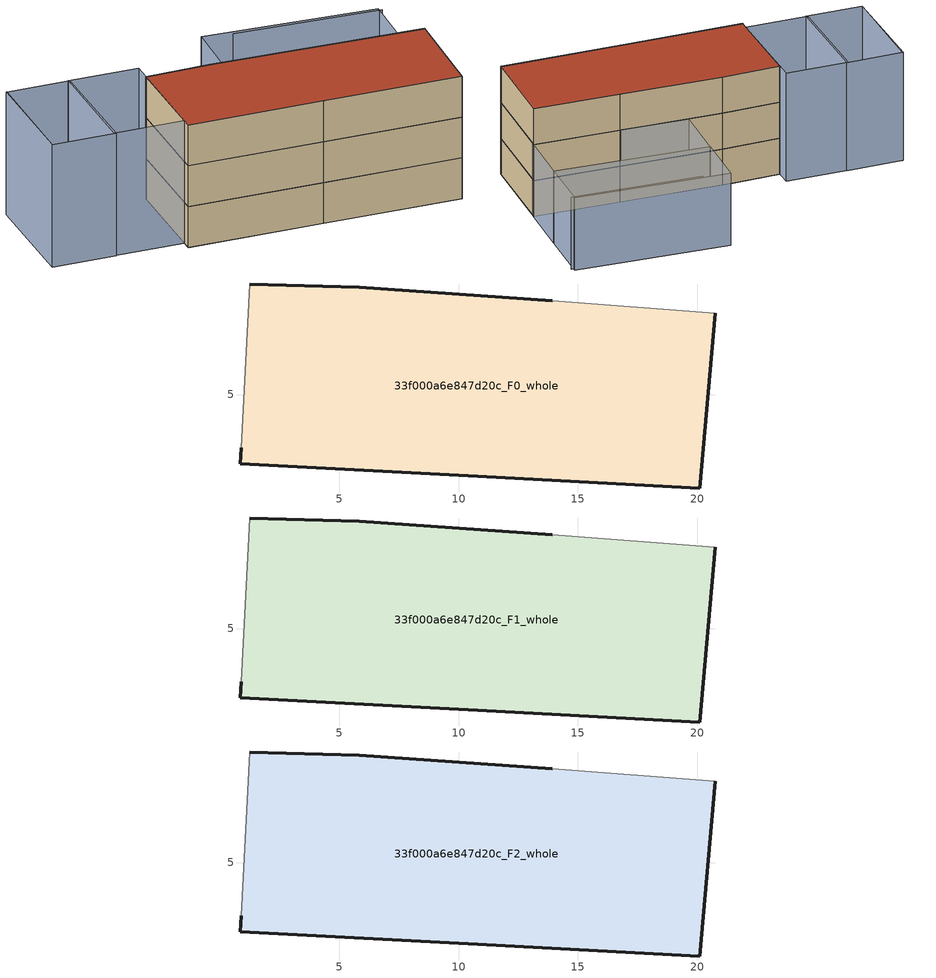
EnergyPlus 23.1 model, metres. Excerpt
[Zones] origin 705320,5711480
33f000a6e847d20c_F0_whole
 floor ground (EU_floor_Construction): 20.11,1.08 20.76,8.41 13.93,8.92 5.83,9.5 1.25,9.63 0.9,2.78 0.85,2.1 10.4,1.59 z0
 wall outside (EU_wall_Construction): 1.25,9.63 5.83,9.5 13.93,8.92 / 20.76,8.41 20.11,1.08 10.4,1.59 0.85,2.1 0.9,2.78 z0:3
 wall adiabatic (EU_wall_Construction): 0.9,2.78 1.25,9.63 / 13.93,8.92 20.76,8.41 z0:3
33f000a6e847d20c_F1_whole
 floor to 33f000a6e847d20c_F0_whole (EU_floor_Construction): 20.11,1.08 20.75,8.41 13.93,8.92 5.83,9.5 1.25,9.63 0.9,2.78 0.85,2.1 10.4,1.59 z3
 wall outside (EU_wall_Construction): 1.25,9.63 5.83,9.5 13.93,8.92 / 20.76,8.41 20.11,1.08 10.4,1.59 0.85,2.1 0.9,2.78 z3:6
 wall adiabatic (EU_wall_Construction): 0.9,2.78 1.25,9.63 / 13.93,8.92 20.76,8.41 z3:6
33f000a6e847d20c_F2_whole
 floor to 33f000a6e847d20c_F1_whole (EU_floor_Construction): 20.11,1.08 20.75,8.41 13.93,8.92 5.83,9.5 1.25,9.63 0.9,2.78 0.85,2.1 10.4,1.59 z6
 wall outside (EU_wall_Construction): 1.25,9.63 5.83,9.5 13.93,8.92 / 20.76,8.41 20.11,1.08 10.4,1.59 0.85,2.1 0.9,2.78 z6:9
 wall adiabatic (EU_wall_Construction): 0.9,2.78 1.25,9.63 / 13.93,8.92 20.76,8.41 z6:9
 roof outside (EU_roof_Construction): 20.76,8.41 20.11,1.08 10.4,1.59 0.85,2.1 0.9,2.78 1.25,9.63 5.83,9.5 13.93,8.92 z9
shading: -7.96,11.39 -8.41,3.19 / -3.65,11.16 1.32,10.9 / 1.32,10.9 0.9,2.76 / 0.9,2.76 -4.07,3.02 / -4.07,3.02 -3.65,11.16 / -3.91,3.01 -8.41,3.23 / -8.41,3.23 -8.02,11.39 / -8.02,11.39 -3.51,11.17 / -3.51,11.17 -3.91,3.01 z0:9; 21.82,17.42 11.49,18.31 / 9.02,14.17 21.22,13.02 / 21.22,13.02 20.78,8.28 / 20.78,8.28 8.58,9.42 / 8.58,9.42 9.02,14.17 / 21.63,17.63 21.22,13.02 / 21.22,13.02 8.98,14.12 / 8.98,14.12 9.39,18.72 / 9.39,18.72 21.63,17.63 z0:6
[Building]
EU S2 Campaign: North Axis=0; Terrain=City; Solar Distribution=FullExterior
[Site:Location]
London: Latitude=51.5; Longitude=-0.5; Time Zone=0; Elevation=25
[SizingPeriod:WeatherFileDays]
AnnualSizingPeriod: Begin Month=1; Begin Day of Month=1; End Month=12; End Day of Month=31; Day of Week for Start Day=Monday; Use Weather File Daylight Saving Period=No; Use Weather File Rain and Snow Indicators=No
[MATERIAL]
EU_InternalMass_Material: Roughness=MediumRough; Thickness=0.1; Conductivity=1; Density=1800; Specific Heat=900; Thermal Absorptance=0.9; Solar Absorptance=0.7; Visible Absorptance=0.7
[MATERIAL:NOMASS] Roughness=MediumRough; Thermal Absorptance=0.9; Solar Absorptance=0.7; Visible Absorptance=0.7
Name | Thermal Resistance
EU_wall_NoMass | 3.05077
EU_roof_NoMass; EU_floor_NoMass | 3.35585
[CONSTRUCTION]
EU_wall_Construction: EU_wall_NoMass
EU_roof_Construction: EU_roof_NoMass
EU_floor_Construction: EU_floor_NoMass
EU_InternalMass_Construction: EU_InternalMass_Material
[ZONE] Type=1; Multiplier=1; Ceiling Height=autocalculate; Volume=438.551; Floor Area=autocalculate; Part of Total Floor Area=Yes
33f000a6e847d20c_F0_whole; 33f000a6e847d20c_F1_whole; 33f000a6e847d20c_F2_whole
[INTERNALMASS] Construction=EU_InternalMass_Construction; Surface Area=146.183
Name | Zone or ZoneList
33f000a6e847d20c_F0_whole_EU_InternalMass | 33f000a6e847d20c_F0_whole
33f000a6e847d20c_F1_whole_EU_InternalMass | 33f000a6e847d20c_F1_whole
33f000a6e847d20c_F2_whole_EU_InternalMass | 33f000a6e847d20c_F2_whole
[OTHEREQUIPMENT] Fuel Type=Electricity; Design Level Calculation Method=Watts/Area; Power per Zone Floor Area=1; Fraction Latent=0; Fraction Radiant=0; Fraction Lost=0; Carbon Dioxide Generation Rate=0; EndUse Subcategory=EU_Step8_InternalGains
Name | Zone or ZoneList or Space or SpaceList | Schedule
EU_Step8_InternalGain_33f000a6e847d20c_F0_whole_f000 | 33f000a6e847d20c_F0_whole | EU_Step8_GainSchedule_33f000a6e847d20c_F0_whole_f000
EU_Step8_InternalGain_33f000a6e847d20c_F1_whole_f000 | 33f000a6e847d20c_F1_whole | EU_Step8_GainSchedule_33f000a6e847d20c_F1_whole_f000
EU_Step8_InternalGain_33f000a6e847d20c_F2_whole_f000 | 33f000a6e847d20c_F2_whole | EU_Step8_GainSchedule_33f000a6e847d20c_F2_whole_f000
[ZONEVENTILATION:DESIGNFLOWRATE] Schedule=EU_AlwaysOn; Design Flow Rate Calculation Method=AirChanges/Hour; Air Changes per Hour=0.496645; Ventilation Type=Natural; Fan Pressure Rise=0; Fan Total Efficiency=1; Constant Term Coefficient=1; Temperature Term Coefficient=0; Velocity Term Coefficient=0; Velocity Squared Term Coefficient=0; Minimum Indoor Temperature=-100; Maximum Indoor Temperature=100; Delta Temperature=-100; Minimum Outdoor Temperature=-100; Maximum Outdoor Temperature=100; Maximum Wind Speed=40
Name | Zone or ZoneList or Space or SpaceList
EU_ConstantAir_33f000a6e847d20c_F0_whole | 33f000a6e847d20c_F0_whole
EU_ConstantAir_33f000a6e847d20c_F1_whole | 33f000a6e847d20c_F1_whole
EU_ConstantAir_33f000a6e847d20c_F2_whole | 33f000a6e847d20c_F2_whole
[HVACTEMPLATE:THERMOSTAT] Constant Heating Setpoint=20; Constant Cooling Setpoint=50
EU_HeatOnly_33f000a6e847d20c_F0_whole; EU_HeatOnly_33f000a6e847d20c_F1_whole; EU_HeatOnly_33f000a6e847d20c_F2_whole
[HVACTEMPLATE:ZONE:IDEALLOADSAIRSYSTEM] System Availability Schedule=EU_AlwaysOn; Maximum Heating Supply Air Temperature=50; Minimum Cooling Supply Air Temperature=13; Maximum Heating Supply Air Humidity Ratio=0.0156; Minimum Cooling Supply Air Humidity Ratio=0.0077; Heating Limit=NoLimit; Cooling Limit=NoLimit; Heating Availability Schedule=EU_AlwaysOn; Cooling Availability Schedule=EU_CoolingOff; Dehumidification Control Type=ConstantSensibleHeatRatio; Cooling Sensible Heat Ratio=0.7; Dehumidification Setpoint=60; Humidification Control Type=None; Humidification Setpoint=30; Outdoor Air Method=None; Outdoor Air Flow Rate per Person=0.00944; Outdoor Air Flow Rate per Zone Floor Area=0; Outdoor Air Flow Rate per Zone=0; Demand Controlled Ventilation Type=None; Outdoor Air Economizer Type=NoEconomizer; Heat Recovery Type=None; Sensible Heat Recovery Effectiveness=0.7; Latent Heat Recovery Effectiveness=0.65
Name | Template Thermostat
33f000a6e847d20c_F0_whole | EU_HeatOnly_33f000a6e847d20c_F0_whole
33f000a6e847d20c_F1_whole | EU_HeatOnly_33f000a6e847d20c_F1_whole
33f000a6e847d20c_F2_whole | EU_HeatOnly_33f000a6e847d20c_F2_whole
[SIZING:ZONE] Zone Cooling Design Supply Air Temperature Input Method=SupplyAirTemperature; Zone Cooling Design Supply Air Temperature=13; Zone Heating Design Supply Air Temperature Input Method=SupplyAirTemperature; Zone Heating Design Supply Air Temperature=50; Zone Cooling Design Supply Air Humidity Ratio=0.008; Zone Heating Design Supply Air Humidity Ratio=0.008; Cooling Design Air Flow Method=DesignDay; Cooling Design Air Flow Rate=0; Cooling Minimum Air Flow per Zone Floor Area=0.000762; Cooling Minimum Air Flow=0; Cooling Minimum Air Flow Fraction=0.2; Heating Design Air Flow Method=DesignDay; Heating Design Air Flow Rate=0; Heating Maximum Air Flow per Zone Floor Area=0.002032; Heating Maximum Air Flow=0.141576; Heating Maximum Air Flow Fraction=0.3; Account for Dedicated Outdoor Air System=No; Dedicated Outdoor Air System Control Strategy=NeutralSupplyAir; Dedicated Outdoor Air Low Setpoint Temperature for Design=autosize; Dedicated Outdoor Air High Setpoint Temperature for Design=autosize; Zone Load Sizing Method=Sensible Load Only No Latent Load; Zone Latent Cooling Design Supply Air Humidity Ratio Input Method=HumidityRatioDifference; Zone Cooling Design Supply Air Humidity Ratio Difference=0.005; Zone Latent Heating Design Supply Air Humidity Ratio Input Method=HumidityRatioDifference; Zone Humidification Design Supply Air Humidity Ratio Difference=0.005
33f000a6e847d20c_F0_whole; 33f000a6e847d20c_F1_whole; 33f000a6e847d20c_F2_whole
[SCHEDULE:CONSTANT]
Name | Hourly Value
EU_AlwaysOn | 1
EU_CoolingOff | 0
[SCHEDULE:FILE] Column Number=1; Rows to Skip at Top=0; Number of Hours of Data=8760; Column Separator=Comma; Interpolate to Timestep=No; Minutes per Item=60; Adjust Schedule for Daylight Savings=Yes
Name | File
EU_Step8_GainSchedule_33f000a6e847d20c_F0_whole_f000 | ../../schedules/33f000a6e847d20c/33f000a6e847d20c_F0_whole_f000_gain.csv
EU_Step8_GainSchedule_33f000a6e847d20c_F1_whole_f000 | ../../schedules/33f000a6e847d20c/33f000a6e847d20c_F1_whole_f000_gain.csv
EU_Step8_GainSchedule_33f000a6e847d20c_F2_whole_f000 | ../../schedules/33f000a6e847d20c/33f000a6e847d20c_F2_whole_f000_gain.csv
